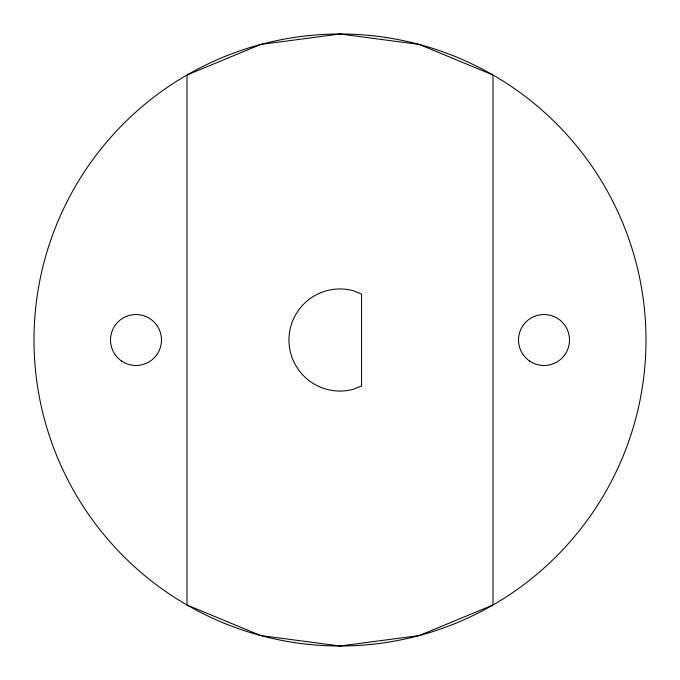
<?xml version="1.0" encoding="UTF-8"?>
<svg xmlns="http://www.w3.org/2000/svg" width="680" height="680" viewBox="0 0 680 680"><rect width="100%" height="100%" fill="white"/><g stroke="black" fill="none" stroke-linecap="round" stroke-linejoin="round"><path stroke-width="1.02" d="M260.805 44.43L187 74.996L187 605.005L260.805 635.571L340 646L419.195 635.571L493 605.005L493 74.996L419.195 44.43L340 34L260.805 44.43M361.565 385.857L353.217 389.317A51.051 51.051 0 0 1 288.949 340A51.051 51.051 0 0 1 353.217 290.683L361.565 294.142L361.565 385.857M187 605.005A306 306 0 0 0 646 340A306 306 0 0 0 187 74.996A306 306 0 0 0 187 605.005M121.626 361.063A25.5 25.5 0 0 0 161.423 341.921A25.5 25.5 0 0 0 124.95 317.016A25.5 25.5 0 0 0 121.626 361.063M529.626 361.063A25.5 25.5 0 0 0 569.432 341.912A25.5 25.5 0 0 0 532.942 317.024A25.5 25.5 0 0 0 529.626 361.063"/></g></svg>
